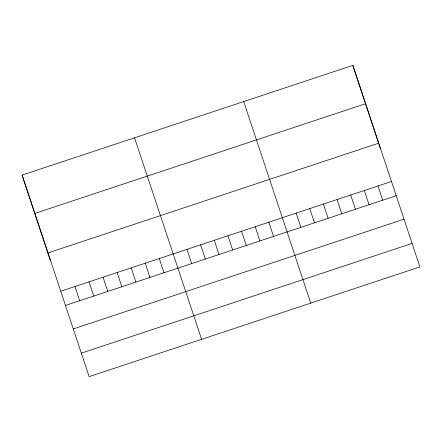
<?xml version="1.0" encoding="UTF-8"?>
<svg xmlns="http://www.w3.org/2000/svg" width="442" height="442" viewBox="0 0 442 442"><rect width="100%" height="100%" fill="white"/><g stroke="black" fill="none" stroke-linecap="round" stroke-linejoin="round"><path stroke-width="0.66" d="M22.1 175.104L352.843 65.366L419.9 266.896L89.157 376.634L22.1 175.104L50.36 260.559M34.901 213.409L365.65 103.671M48.09 252.874L378.838 143.136M60.891 291.184L391.64 181.441M65.598 305.411L396.341 195.668M73.372 328.914L404.115 219.171M81.383 353.13L412.126 243.393M243.702 101.577L310.754 303.107M134.556 137.793L201.607 339.323M352.843 65.366L361.219 90.693M361.434 91.345L365.109 102.445M365.324 103.096L367.788 110.55M367.993 111.169L370.457 118.622M370.661 119.241L373.125 126.694M373.335 127.313L377.004 138.412M377.219 139.064L380.457 148.86M377.998 185.966L382.7 200.193M364.352 190.496L369.059 204.723M350.71 195.021L355.412 209.248M337.064 199.546L341.771 213.773M323.422 204.077L328.13 218.304M309.781 208.602L314.483 222.829M296.134 213.127L300.842 227.354M268.852 222.182L273.554 236.409M255.205 226.707L259.913 240.934M241.564 231.238L246.266 245.465M227.917 235.763L232.625 249.99M214.276 240.288L218.983 254.515M200.635 244.818L205.337 259.045M186.988 249.343L191.695 263.57M159.291 258.537L163.993 272.758M145.236 263.2L149.937 277.427M131.175 267.863L135.882 282.09M117.119 272.526L121.826 286.753M103.063 277.189L107.771 291.416M89.008 281.852L93.71 296.079M74.952 286.515L79.654 300.742"/></g></svg>
